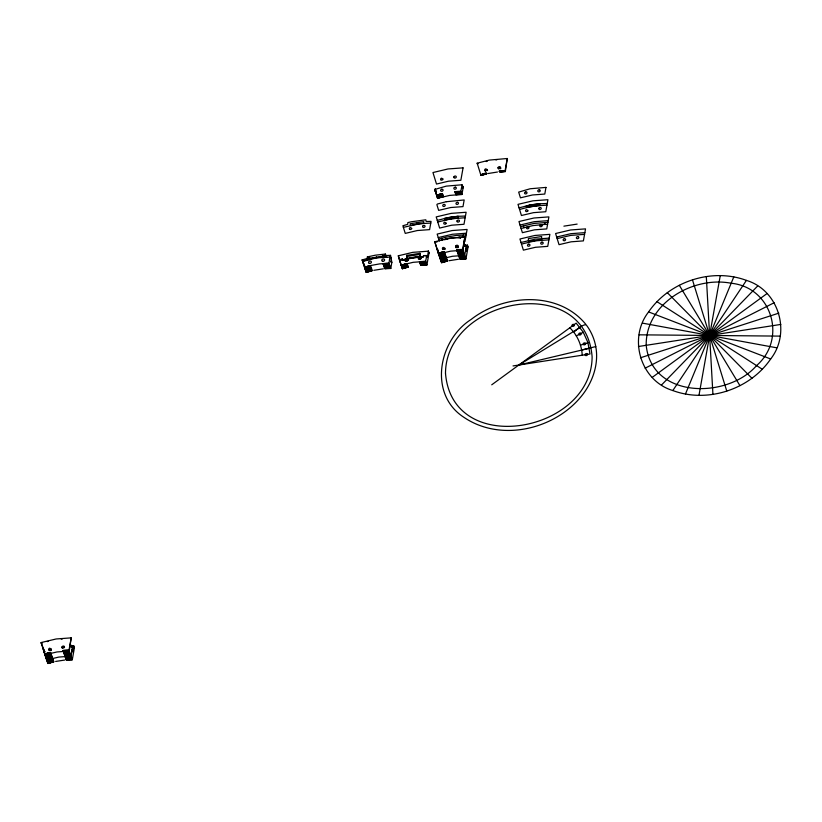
<?xml version="1.0" encoding="UTF-8"?>
<svg xmlns="http://www.w3.org/2000/svg" width="822" height="822" viewBox="0 0 822 822"><rect width="100%" height="100%" fill="white"/><g stroke="black" fill="none" stroke-linecap="round" stroke-linejoin="round"><path stroke-width="1.23" d="M386.864 257.132L383.093 257.358L383.186 255.652L390.512 255.354L391.847 262.28L390.779 268.455L384.778 268.681L382.99 263.554M465.458 216.042L458.121 216.299L458.029 218.005L451.401 218.775L451.309 217.09L444.702 218.364M547.257 203.486L539.92 203.743L539.828 205.449L529.512 206.877L519.566 209.446L521.436 215.508L533.519 212.651L545.787 211.727L547.925 199.705L532.975 200.815L517.994 204.349L519.566 209.446M390.984 259.094L391.097 257.378M385.343 254.049L385.724 255.714L367.218 258.663L367.383 256.906L375.294 255.2L385.343 254.049L385.878 255.591L385.148 255.632M363.632 260.862L362.646 261.499L376.476 257.851L390.224 257.07L390.512 255.354M390.779 268.455L388.991 263.317L389.875 256.793M452.306 237.959L462.93 236.972L463.279 234.969M521.107 228.506L532.82 225.608L544.729 224.416L545.078 222.413M68.997 650.274L62.996 650.479L66.284 659.922L72.285 659.717L68.997 650.274L71.206 637.872L69.264 651.024L56.995 651.949L44.912 654.805L41.1 642.557L56.153 638.971L71.144 637.872M71.75 646.082C70.908 648.209 72.572 644.664 70.168 645.856L73.805 645.928L74.422 647.695L72.285 659.717M71.791 645.845L72.408 647.623L71.041 656.162L58.773 657.076L46.69 659.932L44.82 653.87M73.805 645.928L72.603 651.815L72.089 650.305M419.467 261.591L420.71 265.157L426.906 264.961L425.662 261.396L426.71 255.55L423.669 255.58L423.443 256.906L420.309 257.05L421.419 258.509M426.505 255.55C426.731 258.262 428.19 255.981 426.238 256.361M426.341 256.649L427.45 256.649L428.426 251.162L412.788 252.344L398.3 255.806L399.862 260.893M426.906 264.961L429.043 252.94L428.426 251.162M462.015 184.775L446.223 186.132L434.746 189.471L437.581 198.266L449.665 195.41L461.933 194.485L460.865 191.423L462.046 184.775L463.115 187.848M461.933 194.485L463.361 186.471L462.519 187.848M462.652 249.487L456.652 249.683L459.94 259.125L465.94 258.92L462.652 249.487L464.851 237.075L462.909 250.237L450.641 251.152L438.558 254.008L434.756 241.76L449.809 238.175L464.79 237.075M463.824 245.059C466.177 243.867 464.636 247.401 465.406 245.295L463.659 246.179M465.447 245.059L466.064 246.826L464.697 255.365L452.429 256.279L440.345 259.136L438.671 253.721M464.225 245.162L467.461 245.131L466.259 251.018L465.735 249.518M465.94 258.92L468.078 246.908L467.461 245.131M505.068 170.914C493.621 170.555 502.293 173.267 505.068 170.914L507.266 158.502L489.326 160.095L477.171 163.188L480.973 175.435C491.844 173.072 483.901 172.024 480.973 175.435M505.325 171.654L507.266 158.502M698.977 395.351L720.267 275.586M435.65 192.071L436.143 191.434L435.239 188.834M685.435 394.077L733.81 276.86M462.95 187.375L463.361 186.471M648.609 311.918C627.854 338.253 640.41 380.73 672.776 390.532C707.434 403.458 749.849 389.464 770.635 359.029C791.391 332.684 778.835 290.207 746.468 280.405C711.811 267.489 669.396 281.484 648.609 311.918L770.666 358.988M672.817 390.553L746.427 280.384M756.559 365.595C787.301 338.993 771.961 287.176 730.994 283.22C692.874 275.843 645.496 303.524 646.195 345.302M661.618 384.902L757.627 286.035M756.559 365.595C727.316 399.194 651.692 398.896 646.195 345.312M407.034 263.523L408.277 267.088L402.359 268.732L399.441 259.752L402.297 258.879L402.677 260.122L405.195 259.444L406.212 260.821L405.421 259.526A1.459 1.161 -19.2 0 0 405.544 261.262A1.459 1.161 -19.2 0 0 407.63 260.769A1.459 1.161 -19.2 0 0 407.137 259.115L407.404 260.533L408.246 260.348M406.212 260.821L407.404 260.533M50.995 650.572L51.118 650.479A1.254 0.997 -19.2 0 0 51.426 649.976M491.731 384.809L576.171 323.149L583.199 332.109L587.894 342.414L590.001 353.994L513.031 365.934M652.257 377.36L766.988 293.577M580.034 327.546L518.805 365.04L589.333 348.271M585.747 324.248C557.871 290.32 503.444 294.173 471.078 319.47C438.424 340.205 428.231 394.221 463.824 417.257C500.033 441.959 552.867 430.019 580.311 397.529C592.713 383.031 599.793 362.913 595.22 343.966C594.183 339.558 592.549 335.294 590.391 331.328C589.292 329.314 588.069 327.392 586.723 325.543C585.428 321.957 573.499 331.656 573.992 332.468C574.516 333.177 575.02 333.896 575.503 334.636C579.5 340.74 581.842 347.912 582.233 355.196M576.284 335.879L583.322 332.304M645.106 368.205L774.139 302.732M420.833 258.55L419.713 258.632L418.943 257.245A1.459 1.161 -19.2 0 0 418.593 259.084A1.459 1.161 -19.2 0 0 420.782 258.807A1.459 1.161 -19.2 0 0 420.371 257.06L420.309 257.05M364.074 260.728L366.263 260.091M400.006 260.533L399.965 261.252M439.236 254.501L439.431 255.067M364.454 267.263L370.445 265.557L372.345 270.664L366.242 272.401L362.142 259.916L369.571 257.82L369.921 258.848L383.535 256.68L383.186 255.652M363.53 264.088L363.026 261.838L364.434 266.688M434.756 241.76L435.218 242.439M41.1 642.557L41.357 643.297L42.508 642.938M437.273 220.409L447.743 217.717M519.072 207.853L529.543 205.161M438.239 237.589L452.388 234.26L466.423 233.222M520.038 225.043L534.187 221.704L548.223 220.666M521.025 242.49L535.163 239.161L549.199 238.123M556.679 237.013L570.817 233.684L584.853 232.647M580.445 345.158L587.987 342.723M640.441 357.786L778.814 313.151M41.357 643.297L44.707 651.846M403.376 227.334L402.893 225.742L407.691 224.355L407.856 222.598L411.349 221.765L425.786 219.803L426.197 221.478L431.067 221.375L429.598 229.626L417.329 230.54L405.246 233.397L403.376 227.334L420.032 223.697M437.766 222.002L436.205 216.905L451.175 213.371L466.125 212.261L463.988 224.283L451.72 225.207L439.636 228.064L437.766 222.002L451.288 218.796L465.149 217.748M439.308 241.062L438.732 239.181L446.007 237.188L456.282 235.441L466.115 234.938M438.362 251.049L438.373 252.796L437.992 250.946M520.532 226.625L518.97 221.539L533.94 218.005L548.891 216.895L546.753 228.917L534.485 229.831L522.402 232.688L520.532 226.625L534.043 223.42L547.914 222.382M521.508 244.083L519.946 238.997L534.927 235.452L549.877 234.352L547.74 246.364L535.471 247.288L523.388 250.145L521.508 244.083L535.03 240.877L548.901 239.839M557.162 238.606L555.6 233.52L570.581 229.975L585.531 228.876L583.394 240.887L571.126 241.812L559.042 244.668L557.162 238.606L570.684 235.4L584.555 234.362M44.1 651.815L44.778 651.599M436.513 195.194L442.431 193.55L443.5 196.622M401.115 265.177L413.199 262.31L425.662 261.396M441.589 262.701L447.507 261.057L444.219 251.614L441.28 252.375L438.301 253.258L441.589 262.701L437.53 249.775M47.933 663.498L53.851 661.854L50.563 652.411L47.625 653.171L44.645 654.055L47.933 663.498L44.234 651.733M478.106 163.712L477.428 163.938L477.171 163.188M437.746 249.272L437.694 250.885M44.09 650.068L44.039 651.682L44.707 651.517M435.516 191.629L436.143 191.434L435.28 190.848L437.581 198.266M436.307 191.906L435.681 192.101L435.28 190.848M436.163 242.141L437.109 241.853M43.134 649.082L44.049 650.716M44.347 651.589L43.679 650.459M441.342 240.435L442.596 240.075M402.184 259.875L412.839 257.481L423.566 256.413M402.287 260.163L404.927 259.433M369.355 259.279L367.146 259.844M444.27 239.623L446.788 239.007M47.265 641.602L48.221 641.355M405.369 259.32L408.031 258.694M370.445 265.557L379.589 263.893L388.991 263.317M581.627 349.997L595.765 346.576M406.828 259.043L419.189 257.122M487.898 173.555L497.444 172.024M486.213 161.544L487.169 161.328M373.815 270.315L383.371 268.804M448.904 260.738L458.46 259.249M447.641 238.822L451.874 238.02M55.649 661.443L64.804 660.045M408.914 258.509L412.038 257.913M446.284 201.709L437.376 204.031L436.872 204.657L438.65 210.381L450.733 207.524L462.992 206.61L464.173 199.962L446.295 201.719M416.918 222.433L417.011 224.118L423.607 223.348L423.741 221.632L410.116 223.748L410.404 225.392L416.898 224.129M451.288 218.796L444.794 220.06L444.507 218.416M536.211 205.808L526.594 207.504L526.306 205.86M526.501 205.808L533.098 204.534L533.201 206.219M448.206 217.625L458.121 216.299M530.005 205.068L539.92 203.743M563.902 226.153L577.136 224.098M419.929 253.351L420.104 256.423L406.869 258.478L406.695 255.406L419.929 253.351L420.402 256.423M406.695 255.406L407.054 256.423L420.289 254.378M638.427 346.514L780.828 324.423M413.384 257.687L417.853 257.111M533.221 204.524L539.664 203.764M451.422 217.07L457.864 216.32M495.882 159.889L496.848 159.787M536.663 205.757L546.949 205.192M420.474 223.646L430.759 223.091M61.26 639.105L62.236 639.013M418.871 258.704L419.713 258.632M455.933 194.691L454.864 191.618L460.865 191.423M420.494 256.875L423.669 256.7M420.71 265.157L419.58 261.591M459.272 237.969L460.721 237.897M544.729 224.416L547.555 224.396M462.93 236.972L465.755 236.952M390.522 261.817L391.847 262.28M463.834 241.473L464.954 241.473L467.091 229.451L452.141 230.55L437.17 234.095L438.732 239.181M465.622 248.902L466.783 248.902M71.966 649.699L73.137 649.699M465.468 250.33L466.362 250.33M465.571 250.618L466.454 250.618M71.822 651.127L72.706 651.127M71.915 651.404L72.809 651.404M467.266 246.898L468.078 246.908M71.699 647.623L72.408 647.623M73.62 647.695L74.422 647.695M466.577 250.895L466.012 250.607M506.989 159.252L507.534 159.252M428.519 252.929L429.043 252.94M70.918 638.622L71.463 638.622M639.146 334.821L780.099 336.116M464.06 243.589L465.16 246.662M71.473 647.459L70.404 644.386L71.339 646.986M642.578 323.149L776.667 347.788M656.942 301.664L762.313 369.273M667.32 292.663L751.935 378.274M569.913 327.721L573.386 331.677M679.321 285.316L739.923 385.621M440.767 179.73L440.613 179.268A1.254 0.997 -19.2 0 1 441.496 178.169L443.058 178.949A1.254 0.997 -19.2 0 1 442.709 179.71L441.846 180.121A1.254 0.997 -19.2 0 1 440.777 179.751M409.52 229.091L409.356 228.619A1.254 0.997 -19.2 0 1 410.25 227.519L411.801 228.3A1.254 0.997 -19.2 0 1 411.462 229.071L410.599 229.482A1.254 0.997 -19.2 0 1 409.531 229.102M51.396 649.411L49.906 648.928A1.254 0.997 -19.2 0 0 49.012 650.027L49.176 650.49A1.254 0.997 -19.2 0 0 49.382 650.695M504.739 170.904L504.996 171.654M504.338 170.904L504.605 171.654M503.948 170.914L504.205 171.664M503.547 170.914L503.814 171.664M503.156 170.925L503.413 171.675M502.756 170.925L503.023 171.675M502.365 170.945L502.622 171.695M501.965 170.955L502.221 171.706M501.564 170.966L501.831 171.716M501.173 170.986L501.43 171.736M500.773 171.007L501.03 171.757M500.372 171.027L500.639 171.777M499.982 171.048L500.238 171.798M499.581 171.079L499.838 171.829M499.18 171.099L499.437 171.849M486.449 173.082L486.706 173.832M486.059 173.185L486.316 173.925M485.658 173.278L485.925 174.028M485.268 173.38L485.525 174.13M484.877 173.483L485.134 174.233M484.477 173.586L484.744 174.336M484.086 173.689L484.353 174.439M483.696 173.802L483.953 174.552M483.305 173.904L483.562 174.654M482.915 174.017L483.172 174.767M482.524 174.13L482.781 174.881M482.134 174.254L482.391 174.994M481.743 174.367L482 175.117M481.353 174.49L481.62 175.24M480.962 174.603L481.23 175.353M460.536 191.413L461.604 194.485M460.145 191.413L461.214 194.485M459.745 191.423L460.813 194.485M459.354 191.423L460.423 194.495M458.953 191.434L460.022 194.495M458.553 191.444L459.621 194.506M458.162 191.454L459.231 194.516M457.762 191.464L458.83 194.537M457.361 191.475L458.429 194.547M456.97 191.495L458.039 194.567M456.57 191.516L457.638 194.588M456.169 191.536L457.238 194.609M455.778 191.557L456.847 194.629M455.378 191.588L456.446 194.65M454.977 191.608L456.046 194.68M462.324 249.477L465.612 258.92M461.923 249.477L465.211 258.92M442.246 193.591L443.315 196.664M461.532 249.487L464.82 258.92M441.856 193.694L442.924 196.756M461.132 249.487L464.42 258.93M441.455 193.787L442.524 196.859M460.741 249.498L464.029 258.94M441.065 193.889L442.133 196.951M460.341 249.508L463.629 258.94M440.674 193.992L441.743 197.054M459.95 249.518L463.238 258.951M440.273 194.095L441.342 197.167M459.549 249.528L462.837 258.971M439.883 194.198L440.952 197.27M459.149 249.539L462.437 258.981M439.493 194.311L440.561 197.372M458.758 249.559L462.046 259.002M439.102 194.413L440.171 197.486M458.357 249.58L461.645 259.022M457.957 249.6L461.245 259.043M438.712 194.526L439.78 197.599M457.566 249.621L460.844 259.064M438.321 194.639L439.39 197.712M437.931 194.763L438.999 197.825M457.166 249.652L460.454 259.094M456.765 249.672L460.053 259.115M437.54 194.876L438.609 197.948M437.15 194.999L438.218 198.061M435.054 189.379L435.958 191.978M436.759 195.112L437.828 198.184M434.746 189.471L435.814 192.543M444.034 251.655L447.322 261.098M443.633 251.758L446.921 261.19M443.243 251.851L446.531 261.293M442.853 251.953L446.141 261.396M442.462 252.056L445.74 261.499M442.061 252.159L445.349 261.601M441.671 252.262L444.959 261.704M441.28 252.375L444.568 261.817M440.89 252.477L444.178 261.92M440.5 252.59L443.788 262.033M440.109 252.703L443.397 262.146M439.719 252.827L443.007 262.259M439.328 252.94L442.616 262.382M438.938 253.063L442.226 262.506M438.373 252.796L441.835 262.619M428.221 251.162L428.848 252.94M426.71 255.55L427.235 257.05M425.467 261.396L426.71 264.961M425.138 261.396L426.382 264.951M424.738 261.396L425.981 264.951M424.347 261.396L425.591 264.961M423.947 261.396L425.19 264.961M423.556 261.406L424.799 264.972M423.155 261.417L424.399 264.982M422.765 261.427L423.998 264.992M422.364 261.437L423.607 265.003M420.474 257.039L420.987 258.54M421.963 261.458L423.207 265.013M421.573 261.468L422.806 265.033M421.172 261.488L422.416 265.054M420.772 261.509L422.015 265.074M420.381 261.54L421.614 265.095M418.768 257.163L419.292 258.663M419.98 261.56L421.213 265.126M407.301 258.94L407.825 260.44M405.616 259.341L406.14 260.841M406.849 263.574L408.092 267.129M406.448 263.667L407.691 267.232M406.058 263.759L407.301 267.325M405.667 263.862L406.911 267.427M405.277 263.965L406.51 267.53M404.876 264.067L406.119 267.633M404.486 264.17L405.729 267.736M402.297 258.879L402.821 260.379M404.095 264.283L405.338 267.849M403.705 264.396L404.948 267.951M403.314 264.509L404.558 268.064M402.924 264.622L404.167 268.178M402.533 264.735L403.777 268.301M402.143 264.848L403.386 268.414M401.753 264.972L402.996 268.537M398.3 255.806L402.359 268.732M399.441 259.752L400.478 262.67M401.362 265.095L402.605 268.66M390.923 260.553L391.529 262.28M388.734 263.317L390.522 268.455M388.344 263.328L390.131 268.455M387.943 263.328L389.731 268.455M387.552 263.338L389.34 268.465M387.152 263.338L388.94 268.465M386.761 263.348L388.549 268.475M386.361 263.359L388.148 268.496M385.96 263.379L387.748 268.506M385.569 263.389L387.357 268.527M385.169 263.41L386.957 268.537M384.768 263.43L386.556 268.558M384.377 263.451L386.155 268.589M383.977 263.482L385.765 268.609M383.576 263.502L385.364 268.64M383.175 263.533L384.963 268.66M376.435 256.711L376.712 257.502M369.756 259.177L369.571 257.82M367.383 256.906L367.917 258.447M370.054 265.65L371.842 270.787M369.664 265.753L371.452 270.88M369.263 265.855L371.051 270.983M368.873 265.958L370.66 271.085M368.482 266.061L370.27 271.188M368.092 266.174L369.879 271.301M367.701 266.277L369.489 271.404M367.311 266.39L369.088 271.517M366.92 266.503L368.698 271.63M366.53 266.616L368.318 271.743M366.139 266.739L367.927 271.866M365.749 266.852L367.537 271.979M365.358 266.975L367.146 272.103M364.074 263.913L364.67 265.65M362.338 259.844L362.954 261.622L362.142 259.916M364.968 267.099L366.756 272.226M364.649 267.201L366.437 272.329M68.668 650.274L71.956 659.717M68.277 650.274L71.565 659.717M67.877 650.284L71.165 659.717M67.486 650.284L70.774 659.727M67.085 650.294L70.373 659.727M66.695 650.294L69.973 659.737M66.294 650.315L69.582 659.747M65.894 650.325L69.182 659.768M65.503 650.336L68.791 659.778M65.102 650.356L68.39 659.799M64.702 650.377L67.99 659.819M64.311 650.397L67.589 659.84M63.911 650.418L67.199 659.861M63.51 650.449L66.798 659.881M63.109 650.469L66.397 659.912M50.378 652.452L53.666 661.895M49.988 652.555L53.276 661.987M49.587 652.647L52.875 662.09M49.197 652.75L52.485 662.193M48.806 652.853L52.094 662.285M48.416 652.956L51.704 662.398M48.015 653.058L51.303 662.501M47.625 653.171L50.913 662.604M47.234 653.274L50.522 662.717M46.844 653.387L50.132 662.83M46.453 653.5L49.741 662.943M46.063 653.613L49.351 663.056M45.672 653.737L48.96 663.179M45.282 653.86L48.57 663.292M48.19 663.416L44.234 652M364.793 267.828L366.242 272.401M437.335 249.662L437.725 250.916L435.013 242.511M523.388 225.762L523.974 227.632M441.589 238.318L442.174 240.188M692.484 279.891L726.761 391.046M498.358 168.859L498.358 168.335A1.254 0.997 -19.2 0 1 499.211 167.503L499.838 167.421A1.254 0.997 -19.2 0 1 500.721 168.027L500.762 168.284A1.254 0.997 -19.2 0 1 500.608 168.818M460.392 238.061L460.351 237.835A1.254 0.997 -19.2 0 0 459.467 237.229L459.149 237.239A1.254 0.997 -19.2 0 0 458.101 237.877M442.709 249.487L442.668 249.23A1.254 0.997 -19.2 0 1 443.561 248.131L445.113 248.912A1.254 0.997 -19.2 0 1 444.959 249.446M62.297 648.229L62.287 647.705A1.254 0.997 -19.2 0 1 63.14 646.873L63.777 646.791A1.254 0.997 -19.2 0 1 64.527 647.171M706.314 276.603L712.931 394.334M407.054 256.423L407.167 258.478M445.062 239.695A1.254 0.997 -19.2 0 1 445.606 239.366L445.914 239.294A1.254 0.997 -19.2 0 1 446.788 239.479M401.311 260.132A60.325 48.241 -19.2 0 1 401.753 259.999M458.316 247.134A1.254 0.997 -19.2 0 1 457.751 247.823M456.272 247.843A1.254 0.997 -19.2 0 1 455.943 247.432L455.933 246.908A1.254 0.997 -19.2 0 1 456.796 246.076L457.422 245.994A1.254 0.997 -19.2 0 1 458.306 246.6M487.497 170.606A1.254 0.997 -19.2 0 0 487.528 170.339L485.977 169.558A1.254 0.997 -19.2 0 0 485.083 170.657L485.247 171.12A1.254 0.997 -19.2 0 0 485.453 171.325M445.493 373.209C452.223 458.501 591.696 432.351 592.117 356.871C585.387 271.579 445.914 297.728 445.493 373.209M62.02 646.955L62.03 647.479A1.254 0.997 -19.2 0 0 62.914 648.085L63.232 648.085A1.254 0.997 -19.2 0 0 64.435 646.904L64.393 646.647A1.254 0.997 -19.2 0 0 63.51 646.041L62.873 646.123A1.254 0.997 -19.2 0 0 62.02 646.955M422.631 226.297L422.631 226.821A1.254 0.997 -19.2 0 0 423.515 227.427L423.833 227.427A1.254 0.997 -19.2 0 0 425.036 226.245L424.995 225.988A1.254 0.997 -19.2 0 0 424.111 225.382L423.484 225.464A1.254 0.997 -19.2 0 0 422.631 226.297M453.878 176.946L453.888 177.47A1.254 0.997 -19.2 0 0 454.772 178.076L455.08 178.066A1.254 0.997 -19.2 0 0 456.292 176.894L456.241 176.638A1.254 0.997 -19.2 0 0 455.367 176.031L454.73 176.114A1.254 0.997 -19.2 0 0 453.878 176.946M457.011 220.954L457.022 221.488A1.254 0.997 -19.2 0 0 457.905 222.094L458.224 222.084A1.254 0.997 -19.2 0 0 459.426 220.913L459.385 220.656A1.254 0.997 -19.2 0 0 458.501 220.049L457.875 220.132A1.254 0.997 -19.2 0 0 457.011 220.954M455.676 246.158L455.686 246.682A1.254 0.997 -19.2 0 0 456.559 247.288L456.878 247.288A1.254 0.997 -19.2 0 0 458.09 246.107L458.039 245.85A1.254 0.997 -19.2 0 0 457.166 245.244L456.529 245.326A1.254 0.997 -19.2 0 0 455.676 246.158M498.091 167.585L498.101 168.109A1.254 0.997 -19.2 0 0 498.975 168.715L499.293 168.715A1.254 0.997 -19.2 0 0 500.506 167.534L500.454 167.277A1.254 0.997 -19.2 0 0 499.581 166.671L498.944 166.753A1.254 0.997 -19.2 0 0 498.091 167.585M538.811 208.408L538.821 208.932A1.254 0.997 -19.2 0 0 539.705 209.538L540.013 209.528A1.254 0.997 -19.2 0 0 541.225 208.356L541.184 208.1A1.254 0.997 -19.2 0 0 540.301 207.493L539.664 207.576A1.254 0.997 -19.2 0 0 538.811 208.408M463.063 167.863L460.854 180.265L448.586 181.189L436.503 184.046L432.958 172.538L448.011 168.962L463.063 167.863M545.972 187.406L544.791 194.054L532.522 194.968L520.439 197.825L518.672 192.101L530.149 188.762L545.972 187.406M486.922 170.36L486.059 170.76A1.254 0.997 -19.2 0 1 484.99 170.39L484.816 169.907A1.254 0.997 -19.2 0 1 485.71 168.808L487.271 169.589A1.254 0.997 -19.2 0 1 486.922 170.36M445.843 223.728L444.99 224.139A1.254 0.997 -19.2 0 1 443.921 223.769L443.746 223.276A1.254 0.997 -19.2 0 1 444.64 222.187L446.192 222.968A1.254 0.997 -19.2 0 1 445.843 223.728M444.507 248.932L443.644 249.343A1.254 0.997 -19.2 0 1 442.575 248.963L442.4 248.48A1.254 0.997 -19.2 0 1 443.294 247.381L444.856 248.162A1.254 0.997 -19.2 0 1 444.507 248.932M527.642 211.182L526.779 211.583A1.254 0.997 -19.2 0 1 525.71 211.213L525.546 210.73A1.254 0.997 -19.2 0 1 526.429 209.631L527.991 210.411A1.254 0.997 -19.2 0 1 527.642 211.182M50.851 649.729L49.998 650.13A1.254 0.997 -19.2 0 1 48.919 649.76L48.755 649.277A1.254 0.997 -19.2 0 1 49.639 648.178L51.2 648.959A1.254 0.997 -19.2 0 1 50.851 649.729M441.825 189.245L441.506 189.317A1.254 0.997 -19.2 0 0 440.623 190.416L440.664 190.673A1.254 0.997 -19.2 0 0 441.856 191.269L442.174 191.197A1.254 0.997 -19.2 0 0 443.068 190.098L443.017 189.841A1.254 0.997 -19.2 0 0 441.825 189.245M443.962 204.431L443.644 204.503A1.254 0.997 -19.2 0 0 442.75 205.603L442.801 205.86A1.254 0.997 -19.2 0 0 443.993 206.466L444.312 206.384A1.254 0.997 -19.2 0 0 445.195 205.284L445.154 205.027A1.254 0.997 -19.2 0 0 443.962 204.431M525.751 191.875L525.443 191.947A1.254 0.997 -19.2 0 0 524.549 193.047L524.59 193.304A1.254 0.997 -19.2 0 0 525.792 193.91L526.111 193.828A1.254 0.997 -19.2 0 0 526.994 192.728L526.953 192.471A1.254 0.997 -19.2 0 0 525.751 191.875M527.714 226.738L527.395 226.81A1.254 0.997 -19.2 0 0 526.512 227.91L526.553 228.167A1.254 0.997 -19.2 0 0 527.755 228.773L528.063 228.691A1.254 0.997 -19.2 0 0 528.957 227.591L528.916 227.334A1.254 0.997 -19.2 0 0 527.714 226.738M528.7 244.196L528.382 244.268A1.254 0.997 -19.2 0 0 527.488 245.367L527.539 245.624A1.254 0.997 -19.2 0 0 528.731 246.22L529.049 246.148A1.254 0.997 -19.2 0 0 529.943 245.048L529.892 244.792A1.254 0.997 -19.2 0 0 528.7 244.196M541.934 242.141L541.616 242.213A1.254 0.997 -19.2 0 0 540.722 243.312L540.773 243.569A1.254 0.997 -19.2 0 0 541.647 244.175L541.965 244.175A1.254 0.997 -19.2 0 0 543.178 242.993L543.126 242.737A1.254 0.997 -19.2 0 0 542.253 242.13L541.934 242.141M564.354 238.719L564.036 238.791A1.254 0.997 -19.2 0 0 563.142 239.89L563.193 240.147A1.254 0.997 -19.2 0 0 564.385 240.743L564.704 240.671A1.254 0.997 -19.2 0 0 565.598 239.572L565.546 239.315A1.254 0.997 -19.2 0 0 564.354 238.719M541.575 236.541L528.341 238.585L528.515 241.668L541.749 239.613L541.575 236.541M455.378 187.18L455.059 187.19A1.254 0.997 -19.2 0 0 453.857 188.361L453.898 188.618A1.254 0.997 -19.2 0 0 454.772 189.224L455.09 189.224A1.254 0.997 -19.2 0 0 456.302 188.043L456.251 187.786A1.254 0.997 -19.2 0 0 455.378 187.18M539.304 189.81L538.985 189.82A1.254 0.997 -19.2 0 0 537.783 190.992L537.824 191.249A1.254 0.997 -19.2 0 0 538.708 191.855L539.027 191.855A1.254 0.997 -19.2 0 0 540.229 190.683L540.188 190.416A1.254 0.997 -19.2 0 0 539.304 189.81M457.515 202.366L457.196 202.376A1.254 0.997 -19.2 0 0 455.984 203.548L456.035 203.805A1.254 0.997 -19.2 0 0 456.909 204.411L457.227 204.411A1.254 0.997 -19.2 0 0 458.429 203.24L458.388 202.972A1.254 0.997 -19.2 0 0 457.515 202.366M541.266 224.673L540.948 224.683A1.254 0.997 -19.2 0 0 539.746 225.855L539.787 226.112A1.254 0.997 -19.2 0 0 540.671 226.718L540.989 226.718A1.254 0.997 -19.2 0 0 542.191 225.547L542.15 225.279A1.254 0.997 -19.2 0 0 541.266 224.673M577.907 236.654L577.589 236.664A1.254 0.997 -19.2 0 0 576.376 237.835L576.428 238.092A1.254 0.997 -19.2 0 0 577.301 238.699L577.619 238.699A1.254 0.997 -19.2 0 0 578.832 237.517L578.78 237.26A1.254 0.997 -19.2 0 0 577.907 236.654M574.249 324.68L574.054 324.495A1.254 0.997 -19.2 0 0 572.143 325.964L572.338 326.149A1.254 0.997 -19.2 0 0 574.249 324.68M581.144 333.557L581.01 333.331A1.254 0.997 -19.2 0 0 578.811 334.451L578.945 334.677A1.254 0.997 -19.2 0 0 581.144 333.557M585.624 343.688L585.572 343.432A1.254 0.997 -19.2 0 0 583.178 344.069L583.24 344.326A1.254 0.997 -19.2 0 0 585.624 343.688M585.747 355.536A1.254 0.997 -19.2 0 0 587.535 354.374A1.254 0.997 -19.2 0 0 585.654 353.779A1.254 0.997 -19.2 0 0 585.747 355.536M382.579 261.283A1.459 1.161 -19.2 0 0 384.604 259.865A1.459 1.161 -19.2 0 0 382.364 259.259A1.459 1.161 -19.2 0 0 382.579 261.283M369.345 263.389A1.459 1.161 -19.2 0 0 371.38 261.982A1.459 1.161 -19.2 0 0 369.14 261.365A1.459 1.161 -19.2 0 0 369.345 263.389"/></g></svg>
